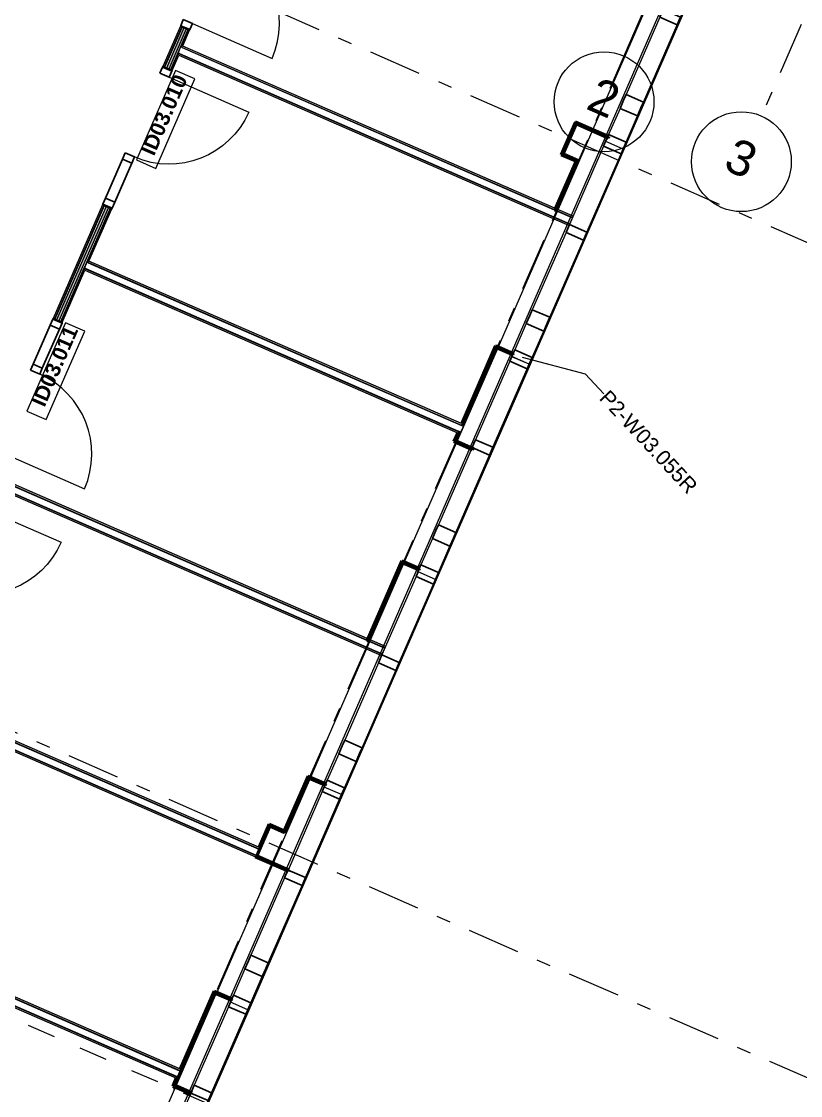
# Model space of a CAD drawing. Header units: millimetres. Extents: x -50172 to 90294, y -80883 to 25069.
# Drawn here: x 2200 to 10001, y -18618 to -7864 of the extents above; entities that cross this region are included whole.
import ezdxf
from ezdxf.enums import TextEntityAlignment as Align

# ---------------------------------------------------------------- set-up
doc = ezdxf.new("R2010")
doc.units = ezdxf.units.MM
doc.header["$MEASUREMENT"] = 0
for name, pattern in [('Dashed', [564.444447, 282.222223, -282.222223]), ('DGN Style 4', [5938.379518, 2967.335175, -1483.667587, 3.709169, -1483.667587]), ('Double Dashed', [1093.611073, 529.166651, -211.666656, 141.111112, -211.666656])]:
    doc.linetypes.add(name, pattern=pattern)
for name, color, linetype in [('A-15-MG_Structural_Grid', 7, 'Continuous'), ('A-25-M_Wall_Int', 7, 'Continuous'), ('A-95-MC_Marker_Section_P2.Marker', 7, 'Continuous'), ('New_A-15-MG_Structural_Grid_Phase_2', 7, 'Continuous'), ('New_A-20-M_Floor_Slab', 7, 'Continuous'), ('New_A-25-M_Wall_Ext', 7, 'Continuous'), ('New_A-25-M_Wall_Int', 7, 'Continuous'), ('New_ArchiCAD Door Markers', 7, 'Continuous'), ('New_ArchiCAD Doors', 7, 'Continuous'), ('New_ArchiCAD Windows', 7, 'Continuous')]:
    doc.layers.add(name, color=color, linetype=linetype)
for name, color, linetype, lineweight, true_color in [('A-15-MG_Structural_Grid_Pen_No__163', 7, 'Continuous', 0, 0x750077), ('A-25-M_Wall_Int_Pen_No__107', 7, 'Continuous', 15, 0xa6a6a6), ('A-25-M_Wall_Int_Pen_No__27', 7, 'Continuous', 50, 0x2a2a2a), ('New_A-15-MG_Structural_Grid_Phase_2_Pen_No__222', 7, 'Continuous', 13, 0x65af33), ('New_A-25-M_Curtain_Wall_Pen_No__46', 7, 'Continuous', 35, 0x444444), ('New_A-25-M_Wall_Int_Pen_No__107', 7, 'Continuous', 15, 0xa6a6a6), ('New_A-25-M_Wall_Int_Pen_No__27', 7, 'Continuous', 50, 0x2a2a2a), ('New_ArchiCAD Doors_Pen_No__43', 7, 'Continuous', 30, 0x444444), ('New_ArchiCAD Doors_Pen_No__63', 7, 'Continuous', 20, 0x606060), ('New_ArchiCAD Windows_Pen_No__23', 7, 'Continuous', 30, 0x2a2a2a)]:
    doc.layers.add(name, color=color, linetype=linetype, lineweight=lineweight, true_color=true_color)
for name, color, linetype, lineweight in [('A-95-MC_Marker_Section_P2.Marker_Pen_No__1', 7, 'Continuous', 13), ('New_A-15-MG_Structural_Grid_Pen_No__8', 7, 'Continuous', 35), ('New_A-20-M_Floor_Slab_Pen_No__89', 8, 'Continuous', 20), ('New_A-25-M_Curtain_Wall_Pen_No__85', 8, 'Continuous', 20), ('New_A-25-M_Wall_Int_Pen_No__1', 7, 'Continuous', 13), ('New_ArchiCAD Door Markers_Pen_No__1', 7, 'Continuous', 13), ('New_ArchiCAD Door Markers_Pen_No__5', 7, 'Continuous', 25), ('New_ArchiCAD Doors_Pen_No__1', 7, 'Continuous', 13), ('New_ArchiCAD Windows_Pen_No__1', 7, 'Continuous', 13), ('New_ArchiCAD Windows_Pen_No__3', 7, 'Continuous', 18)]:
    doc.layers.add(name, color=color, linetype=linetype, lineweight=lineweight)
doc.styles.add('GENERATED_STYLE_2', font='')
doc.styles.add('GENERATED_STYLE_4', font='')
doc.styles.get('GENERATED_STYLE_2').set_extended_font_data('Swis721 BT', bold=True)
doc.styles.get('GENERATED_STYLE_4').set_extended_font_data('Swis721 BT')
doc.dimstyles.new('GENERATED_STYLE__2', dxfattribs={"dimtxt": 0.18, "dimasz": 273.6, "dimexe": 0.18, "dimexo": 0.0625, "dimgap": 0.09, "dimtad": 0, "dimtih": 1, "dimtoh": 1, "dimdec": 4, "dimzin": 0, "dimdsep": 46, "dimcen": 0.09, "dimadec": 0, "dimazin": 0, "dimtfac": 1, "dimtdec": 4, "dimtmove": 0, "dimatfit": 3, "dimldrblk": 'ARROWHEAD_5', "dimfxl": 1, "dimtolj": 1, "dimtzin": 0, "dimarcsym": 0})

# ---------------------------------------------------------------- blocks, each defined once
blk = doc.blocks.new('Slab_3_1', base_point=(-21949, -20987))
at = {"layer": 'New_A-20-M_Floor_Slab_Pen_No__89', "linetype": 'Continuous', "flags": 128}
blk.add_lwpolyline([(2042, -22792), (9994, -4556), (6071, -2845), (6261, -2410), (4700, -1730), (4511, -2165), (4033, -1957), (2041, -6526), (-3151, -4262), (-10734, -11317), (-11116, -10906), (-21949, -20987)], dxfattribs=at)
blk = doc.blocks.new('*X437')
at = {"layer": 'New_A-25-M_Wall_Int_Pen_No__107', "linetype": 'Continuous'}
blk.add_hatch(color=256, dxfattribs=at).paths.add_polyline_path([(3047, -9716), (2552, -10852), (2574, -10862), (3070, -9726)])
blk = doc.blocks.new('*X438')
at = {"layer": 'New_A-25-M_Wall_Int_Pen_No__107', "linetype": 'Continuous'}
blk.add_hatch(color=256, dxfattribs=at).paths.add_polyline_path([(3827, -7928), (3651, -8331), (3674, -8341), (3850, -7938)])
blk = doc.blocks.new('Door with Sidelight on Side 2 19_8')
at = {"layer": 'New_ArchiCAD Doors_Pen_No__1', "linetype": 'Continuous'}
for p, q in [((-755, 0), (-755, -15)), ((755, 0), (755, -15)), ((-755, -15), (-755, -18)), ((-755, -18), (-755, -37)), ((-755, -37), (-755, -62)), ((-755, -62), (-755, -82)), ((-755, -82), (-755, -85)), ((-755, -85), (-755, -100)), ((755, -15), (755, -18)), ((755, -18), (755, -37)), ((755, -37), (755, -62)), ((755, -62), (755, -82)), ((755, -82), (755, -85)), ((755, -85), (755, -100))]:
    blk.add_line(p, q, dxfattribs=at)
at = {"layer": 'New_ArchiCAD Doors_Pen_No__43', "linetype": 'Continuous'}
for p, q in [((-748, 0), (-755, 0)), ((-755, 0), (-755, -100)), ((-682, 0), (-748, 0)), ((-748, 0), (-748, -100)), ((-254, 0), (-682, 0)), ((-682, 0), (-682, -100)), ((-682, -100), (-682, 0)), ((-254, -100), (-254, 0)), ((-188, 0), (-254, 0)), ((-254, 0), (-254, -100)), ((-188, -100), (-188, 0)), ((748, 0), (682, 0)), ((682, 0), (682, -100)), ((748, 0), (755, 0)), ((748, -100), (748, 0)), ((755, 0), (755, -100)), ((-748, -100), (-755, -100)), ((-748, -100), (-682, -100)), ((-682, -100), (-254, -100)), ((-254, -100), (-188, -100)), ((682, -100), (748, -100)), ((748, -100), (755, -100))]:
    blk.add_line(p, q, dxfattribs=at)
at = {"layer": 'New_ArchiCAD Doors_Pen_No__63', "linetype": 'Continuous'}
blk.add_line((682, 0), (682, 870), dxfattribs=at)
blk.add_arc((682, 0), 870, 90, 180, dxfattribs=at)
blk = doc.blocks.new('Door Stamp 17_16')
at = {"layer": 'New_ArchiCAD Door Markers_Pen_No__5', "linetype": 'Continuous'}
for p, q in [((207, 242), (-771, 242)), ((-771, 242), (-771, 30)), ((207, 242), (-771, 242)), ((207, 30), (207, 242)), ((-771, 30), (207, 30))]:
    blk.add_line(p, q, dxfattribs=at)
at = {"layer": 'New_ArchiCAD Door Markers_Pen_No__1', "style": 'GENERATED_STYLE_2'}
blk.add_attdef('AC_WIDO_ID', text='', height=150, rotation=180, dxfattribs=at).set_placement((148, 287), align=Align.BOTTOM_LEFT)
blk = doc.blocks.new('Door Stamp 17_17')
at = {"layer": 'New_ArchiCAD Door Markers_Pen_No__5', "linetype": 'Continuous'}
for p, q in [((201, 242), (-765, 242)), ((-765, 242), (-765, 30)), ((201, 242), (-765, 242)), ((201, 30), (201, 242)), ((-765, 30), (201, 30))]:
    blk.add_line(p, q, dxfattribs=at)
at = {"layer": 'New_ArchiCAD Door Markers_Pen_No__1', "style": 'GENERATED_STYLE_2'}
blk.add_attdef('AC_WIDO_ID', text='', height=150, rotation=180, dxfattribs=at).set_placement((142, 287), align=Align.BOTTOM_LEFT)
blk = doc.blocks.new('Wall_88_1', base_point=(9769, 5794))
at = {"layer": 'New_A-25-M_Wall_Int_Pen_No__107', "linetype": 'Continuous'}
for points in [[(3792, -7912), (3616, -8316), (3630, -8322), (3806, -7918)], [(3870, -7946), (3802, -8103), (3815, -8109), (3884, -7952)], [(3809, -8122), (3815, -8109), (3802, -8103), (3796, -8116)], [(3762, -8194), (3694, -8350), (3708, -8356), (3775, -8200)], [(3775, -8200), (3781, -8187), (3768, -8181), (3762, -8194)], [(3012, -9700), (2517, -10837), (2530, -10843), (3026, -9706)], [(3090, -9734), (2862, -10257), (2876, -10263), (3104, -9740)], [(2870, -10277), (2876, -10263), (2862, -10257), (2856, -10271)], [(2595, -10871), (2608, -10877), (2836, -10354), (2822, -10348)], [(2836, -10354), (2842, -10341), (2828, -10335), (2822, -10348)]]:
    blk.add_hatch(color=256, dxfattribs=at).paths.add_polyline_path(points)
at = {"layer": 'New_A-25-M_Wall_Int_Pen_No__107', "linetype": 'Continuous', "lineweight": 0, "true_color": 0x535353}
for points in [[(3806, -7918), (3630, -8322), (3632, -8323), (3808, -7920)], [(3766, -8177), (3769, -8178), (3870, -7946), (3867, -7945)], [(3808, -8125), (3809, -8122), (3796, -8116), (3794, -8119)], [(3765, -8179), (3691, -8349), (3694, -8350), (3768, -8181)], [(3768, -8181), (3769, -8178), (3766, -8177), (3765, -8179)], [(3781, -8187), (3783, -8184), (3769, -8178), (3768, -8181)], [(3026, -9706), (2530, -10843), (2533, -10844), (3029, -9708)], [(2827, -10331), (2830, -10332), (3090, -9734), (3087, -9733)], [(2869, -10279), (2870, -10277), (2856, -10271), (2855, -10273)], [(2826, -10334), (2592, -10870), (2595, -10871), (2828, -10335)], [(2828, -10335), (2830, -10332), (2827, -10331), (2826, -10334)], [(2842, -10341), (2843, -10338), (2830, -10332), (2828, -10335)]]:
    blk.add_hatch(color=251, dxfattribs=at).paths.add_polyline_path(points)
at = {"layer": 'New_A-25-M_Wall_Int_Pen_No__1', "linetype": 'Continuous'}
for p, q in [((3806, -7918), (3630, -8322)), ((3808, -7920), (3632, -8323)), ((3827, -7928), (3651, -8331)), ((3850, -7938), (3674, -8341)), ((3867, -7945), (3766, -8177)), ((3806, -7918), (3792, -7912)), ((3870, -7946), (3802, -8103)), ((3808, -7920), (3806, -7918)), ((3827, -7928), (3808, -7920)), ((3850, -7938), (3827, -7928)), ((3867, -7945), (3850, -7938)), ((3870, -7946), (3867, -7945)), ((3884, -7952), (3870, -7946)), ((3794, -8119), (3769, -8178)), ((3808, -8125), (3794, -8119)), ((3802, -8103), (3796, -8116)), ((3809, -8122), (3796, -8116)), ((3765, -8179), (3691, -8349)), ((3762, -8194), (3694, -8350)), ((3768, -8181), (3762, -8194)), ((3766, -8177), (3765, -8179)), ((3768, -8181), (3781, -8187)), ((3783, -8184), (3769, -8178)), ((3630, -8322), (3616, -8316)), ((3632, -8323), (3630, -8322)), ((3651, -8331), (3632, -8323)), ((3674, -8341), (3651, -8331)), ((3691, -8349), (3674, -8341)), ((3694, -8350), (3691, -8349)), ((3708, -8356), (3694, -8350)), ((3026, -9706), (2530, -10843)), ((3029, -9708), (2533, -10844)), ((3047, -9716), (2552, -10852)), ((3070, -9726), (2574, -10862)), ((3087, -9733), (2827, -10331)), ((3090, -9734), (2862, -10257)), ((3026, -9706), (3012, -9700)), ((3029, -9708), (3026, -9706)), ((3047, -9716), (3029, -9708)), ((3070, -9726), (3047, -9716)), ((3087, -9733), (3070, -9726)), ((3090, -9734), (3087, -9733)), ((3104, -9740), (3090, -9734)), ((2855, -10273), (2830, -10332)), ((2869, -10279), (2855, -10273)), ((2862, -10257), (2856, -10271)), ((2870, -10277), (2856, -10271)), ((2826, -10334), (2592, -10870)), ((2822, -10348), (2595, -10871)), ((2828, -10335), (2822, -10348)), ((2827, -10331), (2826, -10334)), ((2828, -10335), (2842, -10341)), ((2843, -10338), (2830, -10332)), ((2530, -10843), (2517, -10837)), ((2533, -10844), (2530, -10843)), ((2552, -10852), (2533, -10844)), ((2574, -10862), (2552, -10852)), ((2592, -10870), (2574, -10862)), ((2595, -10871), (2592, -10870)), ((2608, -10877), (2595, -10871))]:
    blk.add_line(p, q, dxfattribs=at)
at = {"layer": 'New_A-25-M_Wall_Int_Pen_No__1', "linetype": 'Continuous', "flags": 128}
for points in [[(3792, -7912), (3616, -8316)], [(3815, -8109), (3884, -7952)], [(3708, -8356), (3775, -8200)], [(3012, -9700), (2517, -10837)], [(2876, -10263), (3104, -9740)], [(2608, -10877), (2836, -10354)]]:
    blk.add_lwpolyline(points, dxfattribs=at)
at = {"layer": 'New_A-25-M_Wall_Int', "color": 250, "lineweight": 50, "true_color": 0x2a2a2a}
for name in ['*X438', '*X437']:
    blk.add_blockref(name, (0, 0), dxfattribs=at)
at = {"layer": 'New_ArchiCAD Door Markers'}
ref = blk.add_blockref('Door Stamp 17_16', (3406, -9048), dxfattribs=dict(at, rotation=246.440411583999))
ref.add_attrib('AC_WIDO_ID', 'ID03.010', dxfattribs={"layer": 'New_ArchiCAD Door Markers_Pen_No__1', "color": 7, "height": 150, "rotation": 66.4404, "style": 'GENERATED_STYLE_2'}).set_placement((3568, -9236), align=Align.BOTTOM_LEFT)
ref = blk.add_blockref('Door Stamp 17_17', (2307, -11569), dxfattribs=dict(at, rotation=246.440411583999))
ref.add_attrib('AC_WIDO_ID', 'ID03.011', dxfattribs={"layer": 'New_ArchiCAD Door Markers_Pen_No__1', "color": 7, "height": 150, "rotation": 66.4404, "style": 'GENERATED_STYLE_2'}).set_placement((2472, -11751), align=Align.BOTTOM_LEFT)
at = {"layer": 'New_ArchiCAD Doors', "color": 251, "linetype": 'Continuous', "lineweight": 20, "true_color": 0x606060, "zscale": 1000, "rotation": 246.440411583999}
for p in [(4185, -7260), (2307, -11569)]:
    blk.add_blockref('Door with Sidelight on Side 2 19_8', p, dxfattribs=at)
at = {"layer": 'New_ArchiCAD Doors', "color": 251, "linetype": 'Continuous', "lineweight": 20, "true_color": 0x606060, "xscale": -0.9999999999999999, "zscale": 1000, "rotation": 246.440411583999}
for p in [(3406, -9048), (1527, -13356)]:
    blk.add_blockref('Door with Sidelight on Side 2 19_8', p, dxfattribs=at)
blk = doc.blocks.new('Wall_91_1', base_point=(-74, -16777))
at = {"layer": 'New_A-25-M_Wall_Int_Pen_No__107', "linetype": 'Continuous', "lineweight": 0, "true_color": 0x535353}
for points in [[(51, -16742), (3783, -18369), (3784, -18366), (52, -16739)], [(24, -16803), (3756, -18431), (3757, -18428), (25, -16801)]]:
    blk.add_hatch(color=251, dxfattribs=at).paths.add_polyline_path(points)
at = {"layer": 'New_A-25-M_Wall_Int_Pen_No__107', "linetype": 'Continuous'}
for points in [[(52, -16739), (3784, -18366), (3790, -18353), (58, -16725)], [(18, -16817), (3750, -18444), (3756, -18431), (24, -16803)]]:
    blk.add_hatch(color=256, dxfattribs=at).paths.add_polyline_path(points)
at = {"layer": 'New_A-25-M_Wall_Int_Pen_No__1', "linetype": 'Continuous'}
for p, q in [((51, -16742), (3783, -18369)), ((52, -16739), (3784, -18366)), ((24, -16803), (3756, -18431)), ((25, -16801), (3757, -18428))]:
    blk.add_line(p, q, dxfattribs=at)
at = {"layer": 'New_A-25-M_Wall_Int_Pen_No__1', "linetype": 'Continuous', "flags": 128}
for points in [[(3790, -18353), (58, -16725)], [(18, -16817), (3750, -18444)]]:
    blk.add_lwpolyline(points, dxfattribs=at)
blk = doc.blocks.new('Wall_92_1', base_point=(866, -14623))
at = {"layer": 'New_A-25-M_Wall_Int_Pen_No__107', "linetype": 'Continuous', "lineweight": 0, "true_color": 0x535353}
for points in [[(990, -14588), (4577, -16152), (4578, -16149), (991, -14585)], [(963, -14649), (4550, -16213), (4551, -16210), (965, -14646)]]:
    blk.add_hatch(color=251, dxfattribs=at).paths.add_polyline_path(points)
at = {"layer": 'New_A-25-M_Wall_Int_Pen_No__107', "linetype": 'Continuous'}
for points in [[(991, -14585), (4578, -16149), (4584, -16135), (997, -14571)], [(957, -14663), (4544, -16227), (4550, -16213), (963, -14649)]]:
    blk.add_hatch(color=256, dxfattribs=at).paths.add_polyline_path(points)
at = {"layer": 'New_A-25-M_Wall_Int_Pen_No__1', "linetype": 'Continuous'}
for p, q in [((990, -14588), (4577, -16152)), ((991, -14585), (4578, -16149)), ((963, -14649), (4550, -16213)), ((965, -14646), (4551, -16210))]:
    blk.add_line(p, q, dxfattribs=at)
at = {"layer": 'New_A-25-M_Wall_Int_Pen_No__1', "linetype": 'Continuous', "flags": 128}
for points in [[(4584, -16135), (997, -14571)], [(957, -14663), (4544, -16227)], [(4544, -16227), (4550, -16213)], [(4550, -16213), (4551, -16210)], [(4551, -16210), (4577, -16152)], [(4577, -16152), (4578, -16149)], [(4578, -16149), (4584, -16135)]]:
    blk.add_lwpolyline(points, dxfattribs=at)
blk = doc.blocks.new('Wall_93_1', base_point=(1805, -12469))
at = {"layer": 'New_A-25-M_Wall_Int_Pen_No__107', "linetype": 'Continuous', "lineweight": 0, "true_color": 0x535353}
for points in [[(1930, -12433), (5838, -14138), (5839, -14135), (1931, -12431)], [(1903, -12495), (5811, -14199), (5812, -14196), (1904, -12492)]]:
    blk.add_hatch(color=251, dxfattribs=at).paths.add_polyline_path(points)
at = {"layer": 'New_A-25-M_Wall_Int_Pen_No__107', "linetype": 'Continuous'}
for points in [[(1931, -12431), (5839, -14135), (5845, -14121), (1937, -12417)], [(1897, -12509), (5805, -14213), (5811, -14199), (1903, -12495)]]:
    blk.add_hatch(color=256, dxfattribs=at).paths.add_polyline_path(points)
at = {"layer": 'New_A-25-M_Wall_Int_Pen_No__1', "linetype": 'Continuous'}
for p, q in [((1930, -12433), (5838, -14138)), ((1931, -12431), (5839, -14135)), ((1903, -12495), (5811, -14199)), ((1904, -12492), (5812, -14196))]:
    blk.add_line(p, q, dxfattribs=at)
at = {"layer": 'New_A-25-M_Wall_Int_Pen_No__1', "linetype": 'Continuous', "flags": 128}
for points in [[(5845, -14121), (1937, -12417)], [(1897, -12509), (5805, -14213)], [(5812, -14196), (5838, -14138)], [(5838, -14138), (5839, -14135)], [(5839, -14135), (5845, -14121)], [(5805, -14213), (5811, -14199)], [(5811, -14199), (5812, -14196)]]:
    blk.add_lwpolyline(points, dxfattribs=at)
blk = doc.blocks.new('Wall_94_1', base_point=(2745, -10314))
at = {"layer": 'New_A-25-M_Wall_Int_Pen_No__107', "linetype": 'Continuous', "lineweight": 0, "true_color": 0x535353}
for points in [[(2869, -10279), (6601, -11906), (6602, -11904), (2870, -10277)], [(2842, -10341), (6574, -11968), (6575, -11965), (2843, -10338)], [(6614, -11912), (6626, -11918), (6627, -11915), (6616, -11910)], [(6588, -11974), (6599, -11979), (6600, -11976), (6589, -11971)]]:
    blk.add_hatch(color=251, dxfattribs=at).paths.add_polyline_path(points)
at = {"layer": 'New_A-25-M_Wall_Int_Pen_No__107', "linetype": 'Continuous'}
for points in [[(2870, -10277), (6602, -11904), (6608, -11890), (2876, -10263)], [(2836, -10354), (6568, -11982), (6574, -11968), (2842, -10341)], [(6616, -11910), (6627, -11915), (6633, -11901), (6622, -11896)], [(6582, -11988), (6593, -11993), (6599, -11979), (6588, -11974)]]:
    blk.add_hatch(color=256, dxfattribs=at).paths.add_polyline_path(points)
at = {"layer": 'New_A-25-M_Wall_Int_Pen_No__1', "linetype": 'Continuous'}
for p, q in [((2869, -10279), (6601, -11906)), ((2870, -10277), (6602, -11904)), ((2842, -10341), (6574, -11968)), ((2843, -10338), (6575, -11965)), ((6614, -11912), (6626, -11918)), ((6616, -11910), (6627, -11915)), ((6588, -11974), (6599, -11979)), ((6589, -11971), (6600, -11976))]:
    blk.add_line(p, q, dxfattribs=at)
at = {"layer": 'New_A-25-M_Wall_Int_Pen_No__1', "linetype": 'Continuous', "flags": 128}
for points in [[(6608, -11890), (2876, -10263)], [(2836, -10354), (6568, -11982)], [(6600, -11976), (6626, -11918)], [(6633, -11901), (6622, -11896)], [(6626, -11918), (6627, -11915)], [(6627, -11915), (6633, -11901)], [(6582, -11988), (6593, -11993)], [(6593, -11993), (6599, -11979)], [(6599, -11979), (6600, -11976)]]:
    blk.add_lwpolyline(points, dxfattribs=at)
blk = doc.blocks.new('Wall_95_1', base_point=(3684, -8160))
at = {"layer": 'New_A-25-M_Wall_Int_Pen_No__107', "linetype": 'Continuous', "lineweight": 0, "true_color": 0x535353}
for points in [[(3808, -8125), (7717, -9829), (7718, -9827), (3809, -8122)], [(3781, -8187), (7690, -9891), (7691, -9888), (3783, -8184)]]:
    blk.add_hatch(color=251, dxfattribs=at).paths.add_polyline_path(points)
at = {"layer": 'New_A-25-M_Wall_Int_Pen_No__107', "linetype": 'Continuous'}
for points in [[(3809, -8122), (7718, -9827), (7724, -9813), (3815, -8109)], [(3775, -8200), (7684, -9905), (7690, -9891), (3781, -8187)]]:
    blk.add_hatch(color=256, dxfattribs=at).paths.add_polyline_path(points)
at = {"layer": 'New_A-25-M_Wall_Int_Pen_No__1', "linetype": 'Continuous'}
for p, q in [((3808, -8125), (7717, -9829)), ((3809, -8122), (7718, -9827)), ((3781, -8187), (7690, -9891)), ((3783, -8184), (7691, -9888))]:
    blk.add_line(p, q, dxfattribs=at)
at = {"layer": 'New_A-25-M_Wall_Int_Pen_No__1', "linetype": 'Continuous', "flags": 128}
for points in [[(7724, -9813), (3815, -8109)], [(3775, -8200), (7684, -9905)], [(7684, -9905), (7690, -9891)], [(7690, -9891), (7691, -9888)], [(7691, -9888), (7717, -9829)], [(7717, -9829), (7718, -9827)], [(7718, -9827), (7724, -9813)]]:
    blk.add_lwpolyline(points, dxfattribs=at)
blk = doc.blocks.new('Triple Window 19_2')
at = {"layer": 'New_ArchiCAD Windows_Pen_No__1', "linetype": 'Continuous'}
for p, q in [((-1175, -0.5), (-1175, 0)), ((1175, -0.5), (1175, 0)), ((-1175, -190), (-1175, -0.5)), ((1175, -190), (1175, -0.5))]:
    blk.add_line(p, q, dxfattribs=at)
at = {"layer": 'New_ArchiCAD Windows_Pen_No__23', "linetype": 'Continuous'}
for p, q in [((-1175, 0), (-1125, 0)), ((-1125, 0), (-1125, -190)), ((-268, -190), (-268, 0)), ((-268, 0), (-225, 0)), ((-225, 0), (-182, 0)), ((-182, 0), (-182, -190)), ((662.5, -190), (662.5, 0)), ((662.5, 0), (725, 0)), ((725, 0), (812.5, 0)), ((812.5, 0), (812.5, -190)), ((1100, -190), (1100, 0)), ((1100, 0), (1175, 0)), ((-1125, -190), (-1175, -190)), ((-225, -190), (-268, -190)), ((-182, -190), (-225, -190)), ((725, -190), (662.5, -190)), ((812.5, -190), (725, -190)), ((1175, -190), (1100, -190))]:
    blk.add_line(p, q, dxfattribs=at)
at = {"layer": 'New_ArchiCAD Windows_Pen_No__3', "linetype": 'Continuous'}
for p, q in [((-1175, 165), (1175, 165)), ((-1125, 0), (-268, 0)), ((-182, 0), (662.5, 0)), ((812.5, 0), (1100, 0)), ((-1175, -200), (1175, -200)), ((-268, -190), (-1125, -190)), ((662.5, -190), (-182, -190)), ((1100, -190), (812.5, -190))]:
    blk.add_line(p, q, dxfattribs=at)
blk = doc.blocks.new('Wall_259_1', base_point=(10166, -4713))
at = {"layer": 'New_ArchiCAD Windows', "color": 251, "linetype": 'Continuous', "lineweight": 20, "true_color": 0x606060, "xscale": -1, "zscale": 1000, "rotation": 66.44041158399281}
for p in [(8519, -7989), (7580, -10143), (6640, -12297), (5701, -14452), (4762, -16606), (3822, -18760)]:
    blk.add_blockref('Triple Window 19_2', p, dxfattribs=at)
blk = doc.blocks.new('Wall_353_1', base_point=(4539, -16227))
at = {"layer": 'New_A-25-M_Wall_Int_Pen_No__107', "linetype": 'Continuous'}
for points in [[(4593, -16139), (4688, -15922), (4680, -15902), (4579, -16133)], [(4540, -16225), (4539, -16227), (4541, -16226)], [(4541, -16226), (4558, -16219), (4559, -16217), (4546, -16211), (4540, -16225)], [(4587, -16153), (4593, -16139), (4579, -16133), (4573, -16147)]]:
    blk.add_hatch(color=256, dxfattribs=at).paths.add_polyline_path(points)
at = {"layer": 'New_A-25-M_Wall_Int_Pen_No__107', "linetype": 'Continuous', "lineweight": 0, "true_color": 0x535353}
for points in [[(4559, -16217), (4560, -16214), (4547, -16208), (4546, -16211)], [(4586, -16156), (4587, -16153), (4573, -16147), (4572, -16150)]]:
    blk.add_hatch(color=251, dxfattribs=at).paths.add_polyline_path(points)
at = {"layer": 'New_A-25-M_Wall_Int_Pen_No__1', "linetype": 'Continuous'}
for p, q in [((4546, -16211), (4559, -16217)), ((4547, -16208), (4560, -16214)), ((4572, -16150), (4586, -16156)), ((4587, -16153), (4573, -16147))]:
    blk.add_line(p, q, dxfattribs=at)
at = {"layer": 'New_A-25-M_Wall_Int_Pen_No__27', "linetype": 'Continuous', "flags": 128}
for points in [[(4680, -15902), (4579, -16133)], [(4558, -16219), (4688, -15922)], [(4540, -16225), (4539, -16227)]]:
    blk.add_lwpolyline(points, dxfattribs=at)
blk = doc.blocks.new('Wall_354_1', base_point=(4680, -15902))
at = {"layer": 'New_A-25-M_Wall_Int_Pen_No__107', "linetype": 'Continuous'}
blk.add_hatch(color=256, dxfattribs=at).paths.add_polyline_path([(4688, -15922), (4838, -15987), (4830, -15967), (4680, -15902)])
at = {"layer": 'New_A-25-M_Wall_Int_Pen_No__27', "linetype": 'Continuous', "flags": 128}
for points in [[(4830, -15967), (4680, -15902)], [(4688, -15922), (4838, -15987)]]:
    blk.add_lwpolyline(points, dxfattribs=at)
blk = doc.blocks.new('Wall_372_1', base_point=(4307, -17650))
at = {"layer": 'New_A-25-M_Wall_Int_Pen_No__107', "linetype": 'Continuous'}
blk.add_hatch(color=256, dxfattribs=at).paths.add_polyline_path([(4307, -17650), (4130, -17573), (4138, -17592), (4301, -17663)])
at = {"layer": 'New_A-25-M_Wall_Int_Pen_No__27', "linetype": 'Continuous', "flags": 128}
for points in [[(4307, -17650), (4130, -17573)], [(4138, -17592), (4301, -17663)], [(4301, -17663), (4307, -17650)]]:
    blk.add_lwpolyline(points, dxfattribs=at)
blk = doc.blocks.new('Wall_373_1', base_point=(4130, -17573))
at = {"layer": 'New_A-25-M_Wall_Int_Pen_No__107', "linetype": 'Continuous'}
for points in [[(3804, -18359), (4138, -17592), (4130, -17573), (3790, -18353)], [(3790, -18353), (3784, -18366), (3798, -18372), (3804, -18359)], [(3750, -18444), (3716, -18523), (3735, -18515), (3764, -18450)], [(3756, -18431), (3750, -18444), (3764, -18450), (3770, -18437)]]:
    blk.add_hatch(color=256, dxfattribs=at).paths.add_polyline_path(points)
at = {"layer": 'New_A-25-M_Wall_Int_Pen_No__107', "linetype": 'Continuous', "lineweight": 0, "true_color": 0x535353}
for points in [[(3784, -18366), (3783, -18369), (3796, -18375), (3798, -18372)], [(3757, -18428), (3756, -18431), (3770, -18437), (3771, -18434)]]:
    blk.add_hatch(color=251, dxfattribs=at).paths.add_polyline_path(points)
at = {"layer": 'New_A-25-M_Wall_Int_Pen_No__1', "linetype": 'Continuous'}
for p, q in [((3783, -18369), (3796, -18375)), ((3798, -18372), (3784, -18366)), ((3756, -18431), (3770, -18437)), ((3757, -18428), (3771, -18434))]:
    blk.add_line(p, q, dxfattribs=at)
at = {"layer": 'New_A-25-M_Wall_Int_Pen_No__27', "linetype": 'Continuous', "flags": 128}
for points in [[(3735, -18515), (4138, -17592)], [(4130, -17573), (3790, -18353)], [(3750, -18444), (3716, -18523)]]:
    blk.add_lwpolyline(points, dxfattribs=at)
blk = doc.blocks.new('Wall_374_1', base_point=(5246, -15495))
at = {"layer": 'New_A-25-M_Wall_Int_Pen_No__107', "linetype": 'Continuous'}
blk.add_hatch(color=256, dxfattribs=at).paths.add_polyline_path([(5246, -15495), (5069, -15418), (5077, -15438), (5240, -15509)])
at = {"layer": 'New_A-25-M_Wall_Int_Pen_No__27', "linetype": 'Continuous', "flags": 128}
for points in [[(5246, -15495), (5069, -15418)], [(5077, -15438), (5240, -15509)], [(5240, -15509), (5246, -15495)]]:
    blk.add_lwpolyline(points, dxfattribs=at)
blk = doc.blocks.new('Wall_375_1', base_point=(5069, -15418))
at = {"layer": 'New_A-25-M_Wall_Int_Pen_No__107', "linetype": 'Continuous'}
blk.add_hatch(color=256, dxfattribs=at).paths.add_polyline_path([(5069, -15418), (4830, -15967), (4838, -15987), (5077, -15438)])
at = {"layer": 'New_A-25-M_Wall_Int_Pen_No__27', "linetype": 'Continuous', "flags": 128}
for points in [[(5069, -15418), (4830, -15967)], [(4838, -15987), (5077, -15438)]]:
    blk.add_lwpolyline(points, dxfattribs=at)
blk = doc.blocks.new('Wall_376_1', base_point=(6185, -13341))
at = {"layer": 'New_A-25-M_Wall_Int_Pen_No__107', "linetype": 'Continuous'}
blk.add_hatch(color=256, dxfattribs=at).paths.add_polyline_path([(6185, -13341), (6009, -13264), (6016, -13284), (6179, -13355)])
at = {"layer": 'New_A-25-M_Wall_Int_Pen_No__27', "linetype": 'Continuous', "flags": 128}
for points in [[(6185, -13341), (6009, -13264)], [(6016, -13284), (6179, -13355)], [(6179, -13355), (6185, -13341)]]:
    blk.add_lwpolyline(points, dxfattribs=at)
blk = doc.blocks.new('Wall_377_1', base_point=(6009, -13264))
at = {"layer": 'New_A-25-M_Wall_Int_Pen_No__107', "linetype": 'Continuous'}
blk.add_hatch(color=256, dxfattribs=at).paths.add_polyline_path([(6009, -13264), (5661, -14061), (5675, -14067), (6016, -13284)])
at = {"layer": 'New_A-25-M_Wall_Int_Pen_No__27', "linetype": 'Continuous', "flags": 128}
for points in [[(6009, -13264), (5661, -14061)], [(5675, -14067), (6016, -13284)], [(5661, -14061), (5675, -14067)]]:
    blk.add_lwpolyline(points, dxfattribs=at)
blk = doc.blocks.new('Wall_378_1', base_point=(7124, -11187))
at = {"layer": 'New_A-25-M_Wall_Int_Pen_No__107', "linetype": 'Continuous'}
blk.add_hatch(color=256, dxfattribs=at).paths.add_polyline_path([(7124, -11187), (6973, -11121), (6967, -11135), (7118, -11201)])
at = {"layer": 'New_A-25-M_Wall_Int_Pen_No__27', "linetype": 'Continuous', "flags": 128}
for points in [[(6973, -11121), (6967, -11135)], [(6967, -11135), (7118, -11201)], [(7124, -11187), (6973, -11121)], [(7118, -11201), (7124, -11187)]]:
    blk.add_lwpolyline(points, dxfattribs=at)
blk = doc.blocks.new('Wall_379_1', base_point=(6948, -11110))
at = {"layer": 'New_A-25-M_Wall_Int_Pen_No__107', "linetype": 'Continuous'}
for points in [[(6622, -11896), (6962, -11116), (6948, -11110), (6608, -11890)], [(6608, -11890), (6602, -11904), (6616, -11910), (6622, -11896)], [(6568, -11982), (6529, -12070), (6549, -12063), (6582, -11988)], [(6574, -11968), (6568, -11982), (6582, -11988), (6588, -11974)]]:
    blk.add_hatch(color=256, dxfattribs=at).paths.add_polyline_path(points)
at = {"layer": 'New_A-25-M_Wall_Int_Pen_No__107', "linetype": 'Continuous', "lineweight": 0, "true_color": 0x535353}
for points in [[(6602, -11904), (6601, -11906), (6614, -11912), (6616, -11910)], [(6575, -11965), (6574, -11968), (6588, -11974), (6589, -11971)]]:
    blk.add_hatch(color=251, dxfattribs=at).paths.add_polyline_path(points)
at = {"layer": 'New_A-25-M_Wall_Int_Pen_No__1', "linetype": 'Continuous'}
for p, q in [((6614, -11912), (6601, -11906)), ((6616, -11910), (6602, -11904)), ((6574, -11968), (6588, -11974)), ((6589, -11971), (6575, -11965))]:
    blk.add_line(p, q, dxfattribs=at)
at = {"layer": 'New_A-25-M_Wall_Int_Pen_No__27', "linetype": 'Continuous', "flags": 128}
for points in [[(6948, -11110), (6608, -11890)], [(6622, -11896), (6962, -11116)], [(6962, -11116), (6948, -11110)], [(6568, -11982), (6529, -12070)], [(6549, -12063), (6582, -11988)]]:
    blk.add_lwpolyline(points, dxfattribs=at)
blk = doc.blocks.new('Wall_380_1', base_point=(8083, -9017))
at = {"layer": 'New_A-25-M_Wall_Int_Pen_No__107', "linetype": 'Continuous'}
blk.add_hatch(color=256, dxfattribs=at).paths.add_polyline_path([(8083, -9017), (7746, -8870), (7754, -8890), (8077, -9031)])
at = {"layer": 'New_A-25-M_Wall_Int_Pen_No__27', "linetype": 'Continuous', "flags": 128}
for points in [[(8083, -9017), (7746, -8870)], [(7754, -8890), (8077, -9031)], [(8077, -9031), (8083, -9017)]]:
    blk.add_lwpolyline(points, dxfattribs=at)
blk = doc.blocks.new('Wall_381_1', base_point=(7746, -8870))
at = {"layer": 'New_A-25-M_Wall_Int_Pen_No__107', "linetype": 'Continuous'}
blk.add_hatch(color=256, dxfattribs=at).paths.add_polyline_path([(7746, -8870), (7604, -9197), (7624, -9190), (7754, -8890)])
at = {"layer": 'New_A-25-M_Wall_Int_Pen_No__27', "linetype": 'Continuous', "flags": 128}
for points in [[(7746, -8870), (7604, -9197)], [(7624, -9190), (7754, -8890)]]:
    blk.add_lwpolyline(points, dxfattribs=at)
blk = doc.blocks.new('Wall_402_1', base_point=(7604, -9197))
at = {"layer": 'New_A-25-M_Wall_Int_Pen_No__107', "linetype": 'Continuous'}
blk.add_hatch(color=256, dxfattribs=at).paths.add_polyline_path([(7604, -9197), (7753, -9263), (7773, -9255), (7624, -9190)])
at = {"layer": 'New_A-25-M_Wall_Int_Pen_No__27', "linetype": 'Continuous', "flags": 128}
for points in [[(7604, -9197), (7753, -9263)], [(7773, -9255), (7624, -9190)]]:
    blk.add_lwpolyline(points, dxfattribs=at)
blk = doc.blocks.new('Wall_403_1', base_point=(7753, -9263))
at = {"layer": 'New_A-25-M_Wall_Int_Pen_No__107', "linetype": 'Continuous'}
blk.add_hatch(color=256, dxfattribs=at).paths.add_polyline_path([(7753, -9263), (7541, -9750), (7555, -9756), (7773, -9255)])
at = {"layer": 'New_A-25-M_Wall_Int_Pen_No__27', "linetype": 'Continuous', "flags": 128}
for points in [[(7753, -9263), (7541, -9750)], [(7555, -9756), (7773, -9255)], [(7541, -9750), (7555, -9756)]]:
    blk.add_lwpolyline(points, dxfattribs=at)
blk = doc.blocks.new('Wall_439_1', base_point=(6529, -12070))
at = {"layer": 'A-25-M_Wall_Int_Pen_No__107', "linetype": 'Continuous'}
blk.add_hatch(color=256, dxfattribs=at).paths.add_polyline_path([(6529, -12070), (6716, -12152), (6722, -12138), (6549, -12063)])
at = {"layer": 'A-25-M_Wall_Int_Pen_No__27', "linetype": 'Continuous', "flags": 128}
for points in [[(6529, -12070), (6716, -12152)], [(6722, -12138), (6549, -12063)], [(6716, -12152), (6722, -12138)]]:
    blk.add_lwpolyline(points, dxfattribs=at)
blk = doc.blocks.new('Wall_440_1', base_point=(4539, -16227))
at = {"layer": 'A-25-M_Wall_Int_Pen_No__107', "linetype": 'Continuous'}
blk.add_hatch(color=256, dxfattribs=at).paths.add_polyline_path([(4539, -16227), (4875, -16373), (4881, -16360), (4558, -16219)])
at = {"layer": 'A-25-M_Wall_Int_Pen_No__27', "linetype": 'Continuous', "flags": 128}
for points in [[(4539, -16227), (4875, -16373)], [(4881, -16360), (4558, -16219)], [(4875, -16373), (4881, -16360)]]:
    blk.add_lwpolyline(points, dxfattribs=at)
blk = doc.blocks.new('Wall_471_1', base_point=(3716, -18523))
at = {"layer": 'A-25-M_Wall_Int_Pen_No__107', "linetype": 'Continuous'}
blk.add_hatch(color=256, dxfattribs=at).paths.add_polyline_path([(3716, -18523), (3902, -18604), (3908, -18590), (3735, -18515)])
at = {"layer": 'A-25-M_Wall_Int_Pen_No__27', "linetype": 'Continuous', "flags": 128}
for points in [[(3716, -18523), (3902, -18604)], [(3908, -18590), (3735, -18515)], [(3902, -18604), (3908, -18590)]]:
    blk.add_lwpolyline(points, dxfattribs=at)
blk = doc.blocks.new('Standard grid marker')
at = {"layer": 'A-15-MG_Structural_Grid_Pen_No__163', "linetype": 'Double Dashed'}
blk.add_line((29726, 0), (30726, 0), dxfattribs=at)
at = {"layer": 'A-15-MG_Structural_Grid_Pen_No__163', "linetype": 'Continuous'}
blk.add_circle((31226, 0), 500, dxfattribs=at)
at = {"layer": 'A-15-MG_Structural_Grid_Pen_No__163', "style": 'GENERATED_STYLE_4'}
for tag, p in [('AC_MarkerText_1_0', (-500, 41)), ('AC_MarkerText_1_1', (31226, 41))]:
    blk.add_attdef(tag, text='', height=350, rotation=90, dxfattribs=at).set_placement(p, align=Align.MIDDLE_CENTER)
blk = doc.blocks.new('ARROWHEAD_5')
at = {"color": 0, "linetype": 'Continuous', "lineweight": 0}
blk.add_line((0, 0), (-1, 0), dxfattribs=at)
blk.add_solid([(-1, 0.2679), (0, 0), (-1, -0.2679), (-1, 0.2679)], dxfattribs=at)
blk = doc.blocks.new('Standard grid marker_30')
at = {"layer": 'New_A-15-MG_Structural_Grid_Phase_2_Pen_No__222', "linetype": 'Double Dashed'}
blk.add_line((705, 0), (32130, 0), dxfattribs=at)
at = {"layer": 'New_A-15-MG_Structural_Grid_Phase_2_Pen_No__222', "style": 'GENERATED_STYLE_4'}
for tag, p in [('AC_MarkerText_1_0', (-500, 43)), ('AC_MarkerText_1_1', (33335, 43))]:
    blk.add_attdef(tag, text='', height=350, rotation=180, dxfattribs=at).set_placement(p, align=Align.MIDDLE_CENTER)
blk = doc.blocks.new('Standard grid marker_43')
at = {"layer": 'New_A-15-MG_Structural_Grid_Phase_2_Pen_No__222', "linetype": 'Double Dashed'}
blk.add_line((949, 0), (36651, 0), dxfattribs=at)
at = {"layer": 'New_A-15-MG_Structural_Grid_Phase_2_Pen_No__222', "style": 'GENERATED_STYLE_4'}
for tag, p in [('AC_MarkerText_1_0', (-500, -588)), ('AC_MarkerText_1_1', (38099, -588))]:
    blk.add_attdef(tag, text='', height=350, rotation=90, dxfattribs=at).set_placement(p, align=Align.MIDDLE_CENTER)
blk = doc.blocks.new('Standard grid marker_45')
at = {"layer": 'New_A-15-MG_Structural_Grid_Phase_2_Pen_No__222', "linetype": 'Double Dashed'}
blk.add_line((2938, 0), (29898, 0), dxfattribs=at)
at = {"layer": 'New_A-15-MG_Structural_Grid_Phase_2_Pen_No__222', "style": 'GENERATED_STYLE_4'}
for tag, p in [('AC_MarkerText_1_0', (-500, 43)), ('AC_MarkerText_1_1', (33335, 43))]:
    blk.add_attdef(tag, text='', height=350, rotation=180, dxfattribs=at).set_placement(p, align=Align.MIDDLE_CENTER)
blk = doc.blocks.new('Cutting Plane_3_1', base_point=(15693, -23771))
at = {"layer": 'A-95-MC_Marker_Section_P2.Marker_Pen_No__1', "linetype": 'Dashed'}
blk.add_line((15464, -23671), (-14070, -10793), dxfattribs=at)

msp = doc.modelspace()

# ---------------------------------------------------------------- linework, layer by layer
at = {"layer": 'New_A-15-MG_Structural_Grid_Pen_No__8', "linetype": 'DGN Style 4'}
msp.add_line((21023.9, 21123.2), (8233.4, -8209.4), dxfattribs=at)

# ---------------------------------------------------------------- block references
at = {"layer": 'A-15-MG_Structural_Grid', "color": 8, "linetype": 'Continuous', "lineweight": 15}
ref = msp.add_blockref('Standard grid marker', (20514.7, 19955.4), dxfattribs=dict(at, zscale=1000, rotation=246.440411583993))
ref.add_attrib('AC_MarkerText_1_1', '2', dxfattribs={"layer": 'A-15-MG_Structural_Grid_Pen_No__163', "color": 216, "true_color": 0x750077, "height": 350, "rotation": 336.44041, "style": 'GENERATED_STYLE_4'}).set_placement((8033.6, -8626.6), align=Align.MIDDLE_CENTER)
ref = msp.add_blockref('Standard grid marker', (21889.7, 19355.8), dxfattribs=dict(at, zscale=1000, rotation=246.440411583993))
ref.add_attrib('AC_MarkerText_1_1', '3', dxfattribs={"layer": 'A-15-MG_Structural_Grid_Pen_No__163', "color": 216, "true_color": 0x750077, "height": 350, "rotation": 336.44041, "style": 'GENERATED_STYLE_4'}).set_placement((9408.6, -9230.8), align=Align.MIDDLE_CENTER)
at = {"layer": 'A-25-M_Wall_Int', "color": 250, "lineweight": 50, "true_color": 0x2a2a2a}
for name, p in [('Wall_439_1', (6529.2, -12070.3)), ('Wall_440_1', (4538.7, -16226.6)), ('Wall_471_1', (3715.7, -18522.5))]:
    msp.add_blockref(name, p, dxfattribs=at)
at = {"layer": 'A-95-MC_Marker_Section_P2.Marker'}
msp.add_blockref('Cutting Plane_3_1', (15693.3, -23770.8), dxfattribs=at)
at = {"layer": 'New_A-15-MG_Structural_Grid_Phase_2', "color": 8, "linetype": 'Continuous', "lineweight": 15, "zscale": 1000}
for name, p, rotation in [('Standard grid marker_43', (12179.5, 840.1), 246.440411583993), ('Standard grid marker_45', (18901.3, -13928.7), 156.4404115840001), ('Standard grid marker_30', (15837, -20956.1), 156.4404115839929)]:
    msp.add_blockref(name, p, dxfattribs=dict(at, rotation=rotation))
at = {"layer": 'New_A-20-M_Floor_Slab', "color": 8, "linetype": 'Continuous', "lineweight": 20}
msp.add_blockref('Slab_3_1', (-21949.4, -20986.7), dxfattribs=at)
at = {"layer": 'New_A-25-M_Wall_Ext', "color": 250, "lineweight": 50, "true_color": 0x2a2a2a}
msp.add_blockref('Wall_259_1', (10165.9, -4712.5), dxfattribs=at)
at = {"layer": 'New_A-25-M_Wall_Int', "color": 250, "lineweight": 50, "true_color": 0x2a2a2a}
for name, p in [('Wall_88_1', (9768.7, 5794.2)), ('Wall_95_1', (3683.8, -8160.4)), ('Wall_381_1', (7746.5, -8870.2)), ('Wall_380_1', (8082.8, -9016.8)), ('Wall_402_1', (7603.8, -9197.4)), ('Wall_403_1', (7753.4, -9262.7)), ('Wall_94_1', (2744.5, -10314.5)), ('Wall_379_1', (6947.8, -11110.2)), ('Wall_378_1', (7124.4, -11187.2)), ('Wall_93_1', (1805.2, -12468.6)), ('Wall_377_1', (6008.5, -13264.3)), ('Wall_376_1', (6185.1, -13341.4)), ('Wall_92_1', (865.8, -14622.9)), ('Wall_375_1', (5069.2, -15418.5)), ('Wall_374_1', (5245.8, -15495.5)), ('Wall_353_1', (4538.7, -16226.6)), ('Wall_354_1', (4680.3, -15901.9)), ('Wall_91_1', (-73.5, -16777.1)), ('Wall_373_1', (4129.9, -17572.6)), ('Wall_372_1', (4306.5, -17649.6))]:
    msp.add_blockref(name, p, dxfattribs=at)

# ---------------------------------------------------------------- texts
at = {"layer": 'New_A-25-M_Curtain_Wall_Pen_No__46', "linetype": 'Continuous', "insert": (8030.5, -11591.6), "char_height": 150, "attachment_point": 4, "rotation": 312.93457, "style": 'GENERATED_STYLE_4'}
msp.add_mtext('\\A1;{\\fSwis721 BT|b0|i0|c0|p34;P2-W03.055R}', dxfattribs=at)

# ---------------------------------------------------------------- leaders
at = {"layer": 'New_A-25-M_Curtain_Wall_Pen_No__85', "linetype": 'Continuous', "annotation_type": 0, "has_hookline": 1, "hookline_direction": 0, "text_width": 1535.7, "horizontal_direction": (0.681163, -0.732132, 0)}
msp.add_leader([(7212.3, -11225.3), (7844, -11391.2), (8030.4, -11591.5)], dimstyle='GENERATED_STYLE__2', dxfattribs=at)

doc.saveas('drawing.dxf')
